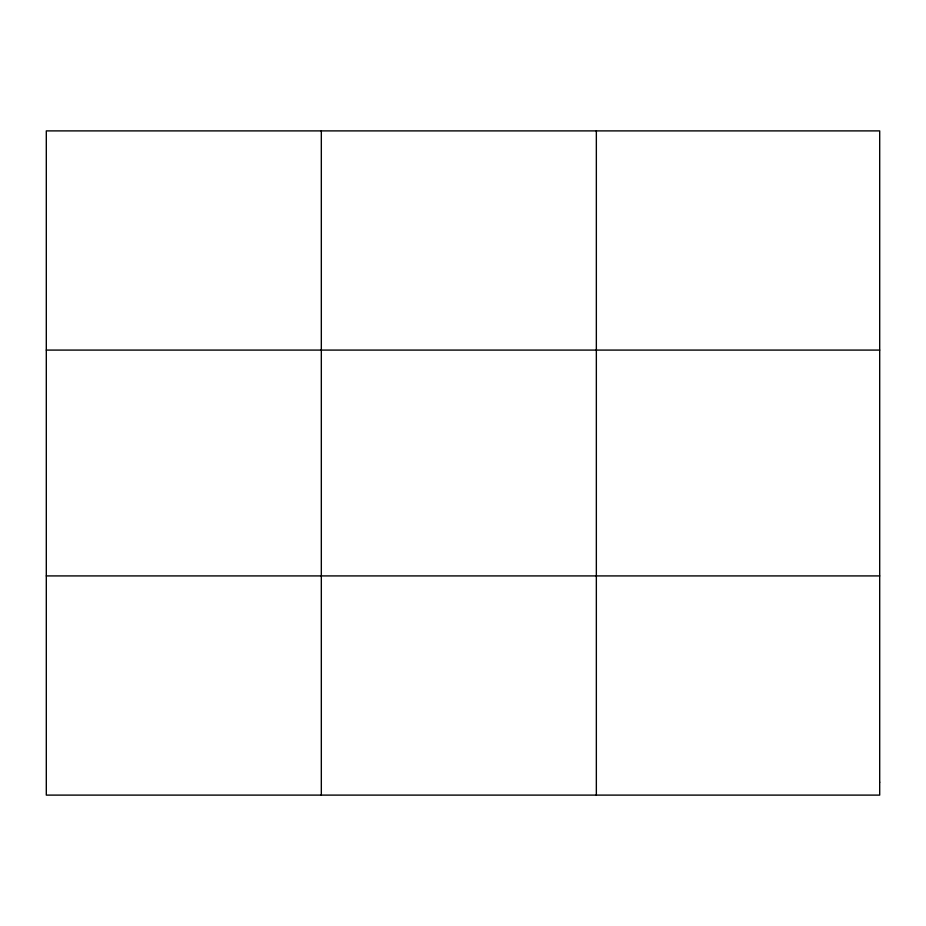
<?xml version="1.0" encoding="UTF-8"?>
<svg xmlns="http://www.w3.org/2000/svg" width="926" height="926" viewBox="0 0 926 926"><rect width="100%" height="100%" fill="white"/><g stroke="black" fill="none" stroke-linecap="round" stroke-linejoin="round"><path stroke-width="1.39" d="M321.322 130.89L321.322 795.11M596.344 130.89L596.344 795.11M46.3 350.086L879.7 350.086M46.3 575.914L879.7 575.914M879.7 782.215L879.7 795.11L46.3 795.11L46.3 130.89L879.7 130.89L879.7 782.215"/></g></svg>
